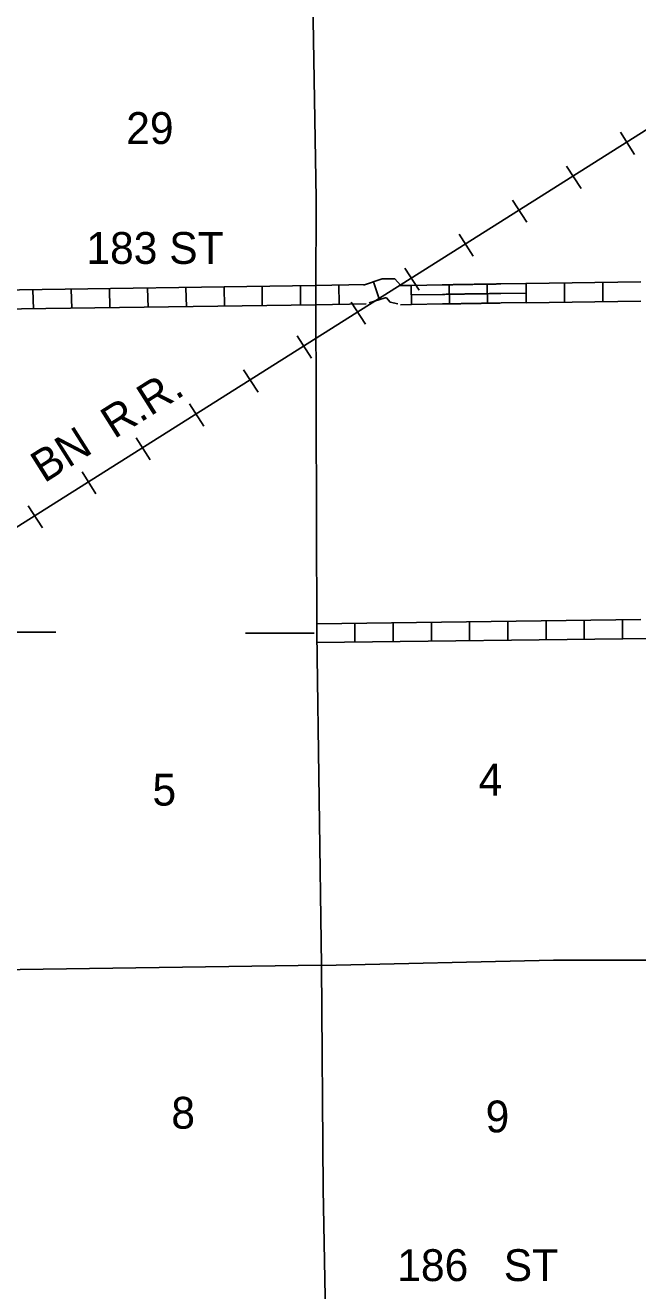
# Model space of a CAD drawing. Extents: x 1886220 to 2422911, y 16128752 to 16505597.
# Drawn here: x 2038410 to 2048029, y 16238735 to 16258608 of the extents above; entities that cross this region are included whole.
import ezdxf

# ---------------------------------------------------------------- set-up
doc = ezdxf.new("R2010")
doc.units = 0
for name, color, linetype in [('L13', 7, 'Continuous'), ('L14', 7, 'Continuous'), ('L15', 7, 'Continuous'), ('L30', 7, 'Continuous'), ('L4', 7, 'Continuous'), ('L8', 7, 'Continuous')]:
    doc.layers.add(name, color=color, linetype=linetype)

msp = doc.modelspace()

# ---------------------------------------------------------------- linework, layer by layer
at = {"layer": 'L13'}
for p, q in [((2037903, 16249077), (2038887, 16249077)), ((2041870, 16249062), (2042947, 16249062))]:
    msp.add_line(p, q, dxfattribs=at)
at = {"layer": 'L15'}
for p, q in [((2047979, 16256580), (2047757, 16256929)), ((2047139, 16256047), (2046912, 16256396)), ((2046289, 16255514), (2046062, 16255862)), ((2045444, 16254980), (2045223, 16255329)), ((2044594, 16254447), (2044372, 16254796)), ((2043755, 16253914), (2043528, 16254262)), ((2042905, 16253381), (2042678, 16253729)), ((2042065, 16252847), (2041838, 16253196)), ((2041215, 16252314), (2040988, 16252663)), ((2040370, 16251781), (2040149, 16252129)), ((2039520, 16251247), (2039304, 16251596)), ((2038681, 16250714), (2038454, 16251063))]:
    msp.add_line(p, q, dxfattribs=at)
for points in [[(2030407, 16243771), (2037271, 16250112), (2037561, 16250318), (2037778, 16250445), (2037862, 16250471), (2052319, 16259595), (2052994, 16259880), (2054457, 16260429), (2057757, 16261829), (2058132, 16262061), (2058295, 16262193), (2058380, 16262293), (2058998, 16262747), (2059119, 16262869), (2060777, 16264131)], [(2030450, 16243813), (2037271, 16250112), (2037561, 16250318), (2037778, 16250445), (2037862, 16250471), (2052319, 16259595), (2052994, 16259880), (2054457, 16260429), (2057757, 16261829), (2058132, 16262061), (2058295, 16262193), (2058380, 16262293), (2058998, 16262747), (2059119, 16262869), (2060777, 16264131)]]:
    msp.add_lwpolyline(points, dxfattribs=at)
at = {"layer": 'L4'}
for p, q in [((2042973, 16254368), (2042989, 16249062)), ((2042989, 16249062), (2043063, 16243845)), ((2037836, 16243771), (2043063, 16243845))]:
    msp.add_line(p, q, dxfattribs=at)
for points in [[(2042915, 16259627), (2042979, 16255889), (2042973, 16254368)], [(2043063, 16243845), (2043089, 16240328), (2043221, 16233285)], [(2043067, 16243843), (2046708, 16243927), (2048290, 16243927)]]:
    msp.add_lwpolyline(points, dxfattribs=at)
at = {"layer": 'L8'}
for p, q in [((2042963, 16254521), (2043755, 16254537)), ((2043881, 16254579), (2043971, 16254294)), ((2045074, 16254234), (2045070, 16254533)), ((2045671, 16254244), (2045666, 16254542)), ((2046278, 16254552), (2048079, 16254579)), ((2046278, 16254553), (2046278, 16254252)), ((2046880, 16254563), (2046880, 16254262)), ((2047482, 16254569), (2047482, 16254268)), ((2037737, 16254446), (2042963, 16254521)), ((2038528, 16254452), (2038538, 16254151)), ((2039130, 16254463), (2039140, 16254162)), ((2039731, 16254468), (2039737, 16254173)), ((2040328, 16254479), (2040339, 16254178)), ((2040930, 16254484), (2040941, 16254188)), ((2041532, 16254495), (2041537, 16254194)), ((2042129, 16254505), (2042129, 16254204)), ((2042730, 16254521), (2042730, 16254220)), ((2043332, 16254526), (2043338, 16254231)), ((2044299, 16254521), (2044478, 16254524)), ((2044478, 16254225), (2044473, 16254523)), ((2037741, 16254145), (2042973, 16254220)), ((2042973, 16254220), (2043765, 16254236)), ((2044304, 16254220), (2044478, 16254223)), ((2046278, 16254251), (2048079, 16254278)), ((2042989, 16249209), (2048079, 16249278)), ((2042989, 16248914), (2042989, 16249209)), ((2043586, 16248919), (2043586, 16249220)), ((2044188, 16248930), (2044188, 16249230)), ((2044790, 16248935), (2044790, 16249236)), ((2045386, 16248945), (2045386, 16249246)), ((2045988, 16248951), (2045988, 16249252)), ((2046590, 16248951), (2046590, 16249252)), ((2047187, 16248961), (2047187, 16249262)), ((2047789, 16248972), (2047789, 16249267)), ((2042989, 16248914), (2048232, 16248977))]:
    msp.add_line(p, q, dxfattribs=at)
for points in [[(2043723, 16254526), (2044013, 16254627), (2044214, 16254627), (2044304, 16254526), (2044341, 16254521)], [(2044478, 16254524), (2044958, 16254532), (2044978, 16254532), (2044998, 16254532), (2045018, 16254533), (2045038, 16254533), (2045058, 16254533), (2045078, 16254534), (2045098, 16254534), (2045118, 16254534), (2045138, 16254535), (2045158, 16254535), (2045179, 16254535), (2045198, 16254536), (2045218, 16254536), (2045238, 16254536), (2045258, 16254537), (2045298, 16254537), (2045318, 16254538), (2045338, 16254538), (2045358, 16254538), (2045398, 16254539), (2045418, 16254539), (2045438, 16254539), (2045458, 16254540), (2045478, 16254540), (2045498, 16254540), (2045518, 16254541), (2045538, 16254541), (2045558, 16254541), (2045578, 16254542), (2045598, 16254542), (2045618, 16254542), (2045638, 16254543), (2045658, 16254543), (2045678, 16254543), (2045698, 16254544), (2045718, 16254544), (2045738, 16254544), (2045758, 16254545), (2045778, 16254545), (2045798, 16254545), (2045818, 16254546), (2045838, 16254546), (2045858, 16254546), (2045878, 16254547), (2046273, 16254553)], [(2044475, 16254374), (2044961, 16254382), (2044981, 16254382), (2045001, 16254382), (2045021, 16254383), (2045041, 16254383), (2045061, 16254383), (2045081, 16254384), (2045101, 16254384), (2045121, 16254384), (2045141, 16254385), (2045161, 16254385), (2045181, 16254385), (2045201, 16254386), (2045221, 16254386), (2045241, 16254386), (2045261, 16254387), (2045281, 16254387), (2045301, 16254387), (2045321, 16254388), (2045341, 16254388), (2045361, 16254388), (2045381, 16254388), (2045401, 16254389), (2045421, 16254389), (2045441, 16254389), (2045461, 16254390), (2045481, 16254390), (2045501, 16254390), (2045521, 16254391), (2045541, 16254391), (2045561, 16254391), (2045581, 16254392), (2045601, 16254392), (2045621, 16254392), (2045641, 16254393), (2045661, 16254393), (2045681, 16254393), (2045701, 16254394), (2045721, 16254394), (2045741, 16254394), (2045761, 16254395), (2045781, 16254395), (2045801, 16254395), (2045821, 16254396), (2045841, 16254396), (2045861, 16254396), (2045880, 16254397), (2046276, 16254403)], [(2043813, 16254247), (2044061, 16254326), (2044082, 16254326), (2044140, 16254262), (2044262, 16254231)], [(2044478, 16254224), (2044963, 16254232), (2044983, 16254232), (2045003, 16254232), (2045023, 16254233), (2045043, 16254233), (2045063, 16254233), (2045083, 16254234), (2045103, 16254234), (2045123, 16254234), (2045143, 16254235), (2045163, 16254235), (2045183, 16254235), (2045203, 16254236), (2045223, 16254236), (2045243, 16254236), (2045263, 16254237), (2045303, 16254237), (2045323, 16254238), (2045343, 16254238), (2045363, 16254238), (2045403, 16254239), (2045423, 16254239), (2045443, 16254239), (2045463, 16254240), (2045483, 16254240), (2045503, 16254240), (2045523, 16254241), (2045543, 16254241), (2045563, 16254241), (2045583, 16254242), (2045603, 16254242), (2045623, 16254242), (2045643, 16254243), (2045663, 16254243), (2045683, 16254243), (2045703, 16254244), (2045723, 16254244), (2045743, 16254244), (2045763, 16254245), (2045783, 16254245), (2045803, 16254245), (2045823, 16254246), (2045843, 16254246), (2045863, 16254246), (2045883, 16254247), (2046278, 16254253)]]:
    msp.add_lwpolyline(points, dxfattribs=at)

# ---------------------------------------------------------------- texts
at = {"layer": 'L14'}
for s, p in [('29', (2039995, 16256744)), ('4', (2045529, 16246511)), ('5', (2040407, 16246353)), ('8', (2040703, 16241279)), ('9', (2045640, 16241221))]:
    msp.add_text(s, height=500, rotation=360, dxfattribs=at).set_placement(p)
at = {"layer": 'L15'}
msp.add_text('BN  R.R.', height=500, rotation=32.258, dxfattribs=at).set_placement((2038707, 16251411))
at = {"layer": 'L30'}
for s, p in [('183 ST', (2039369, 16254861)), ('186   ST', (2044252, 16238886))]:
    msp.add_text(s, height=500, rotation=360, dxfattribs=at).set_placement(p)

doc.saveas('drawing.dxf')
